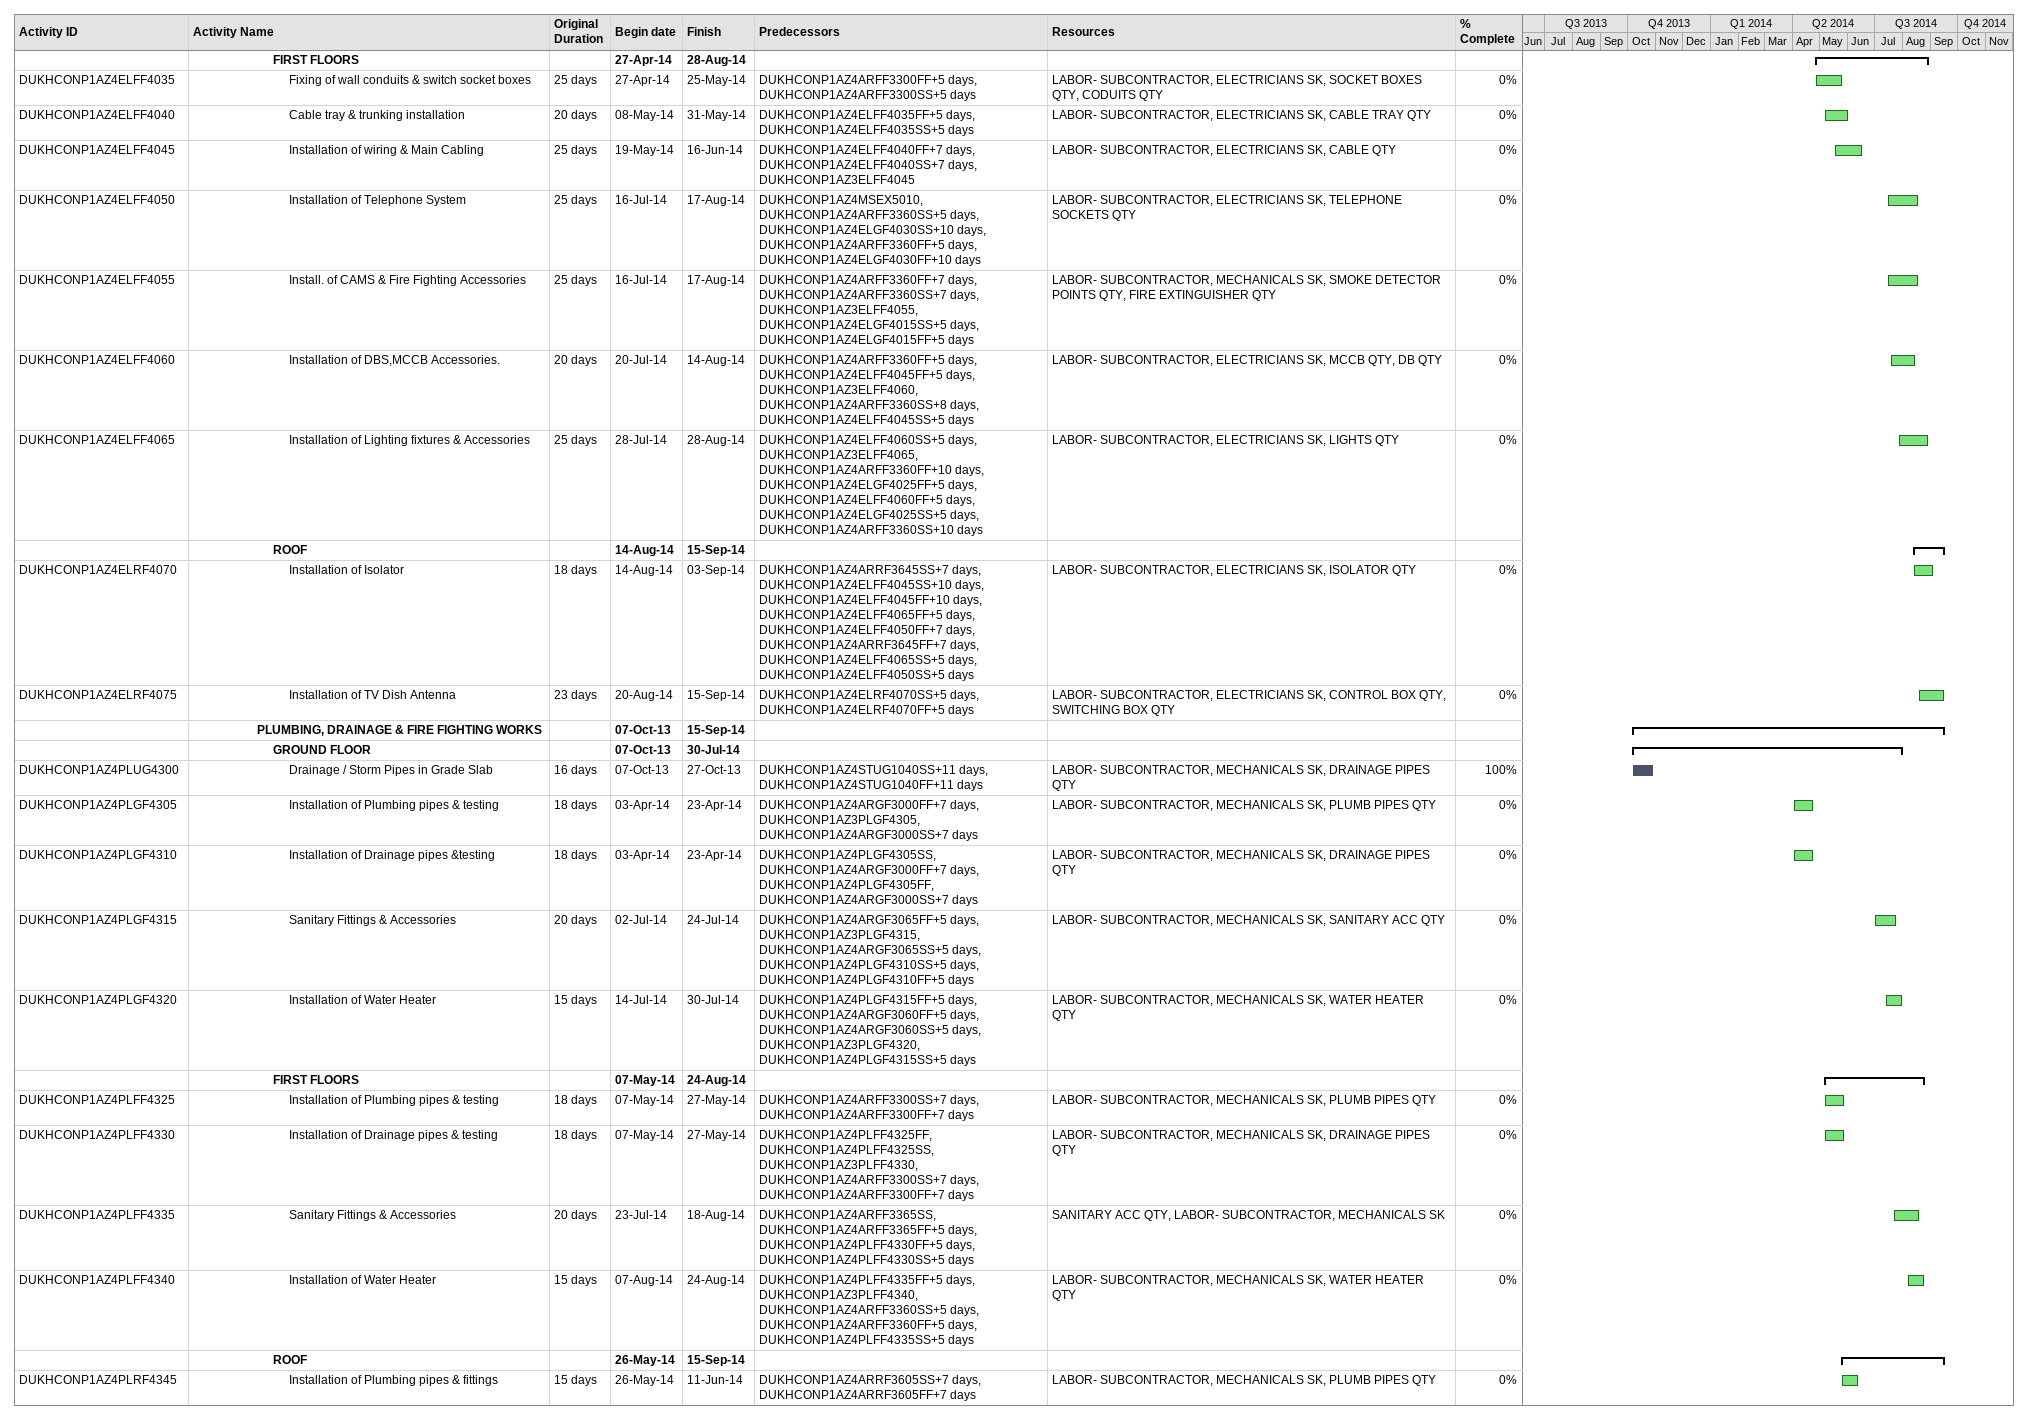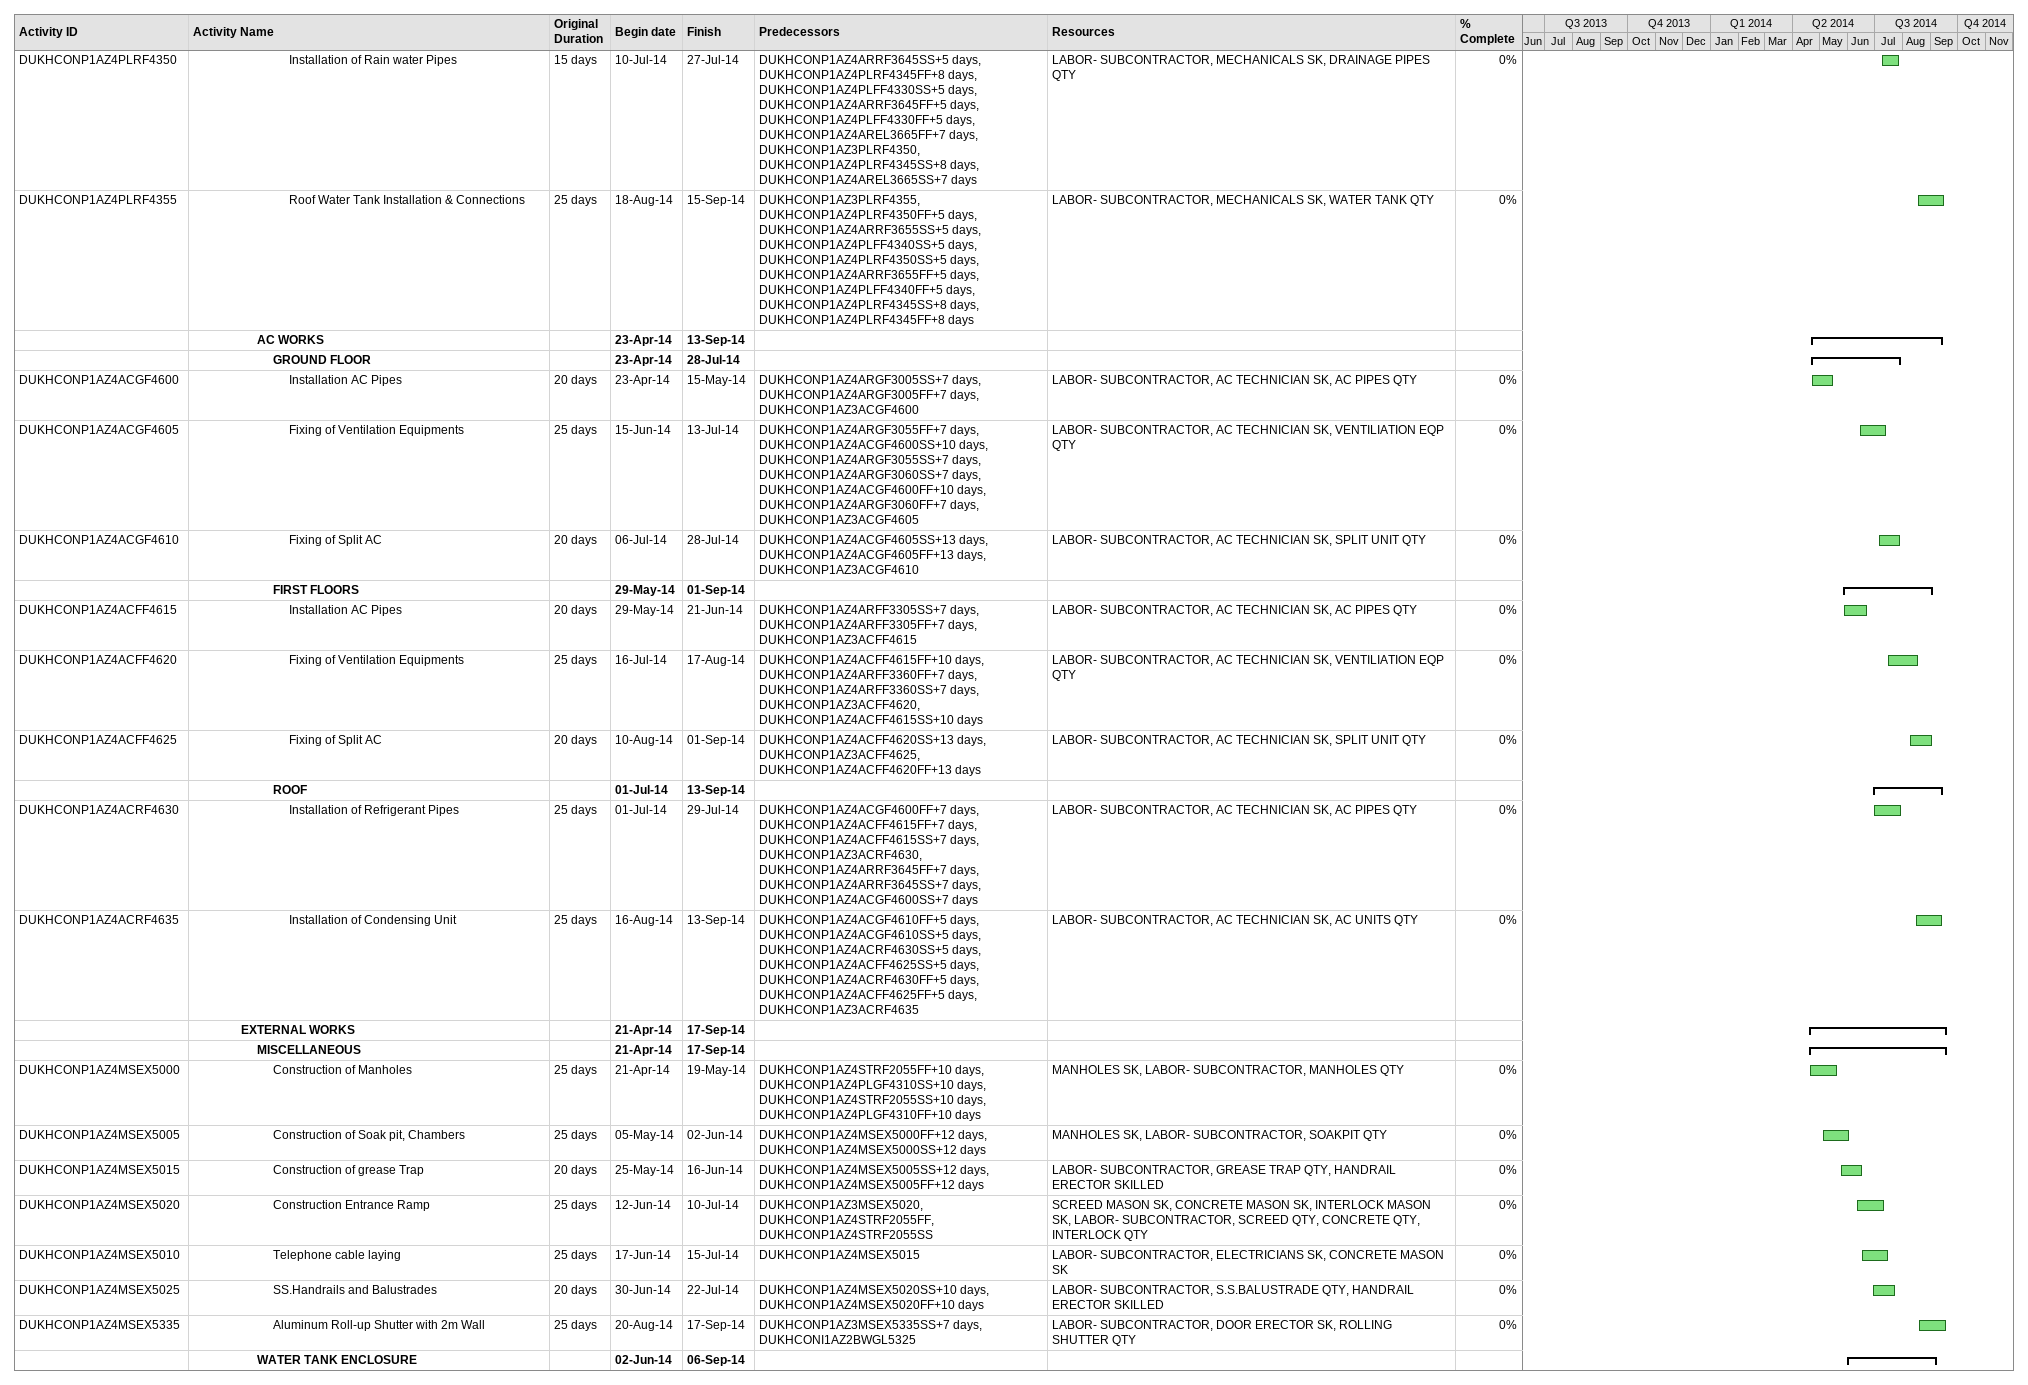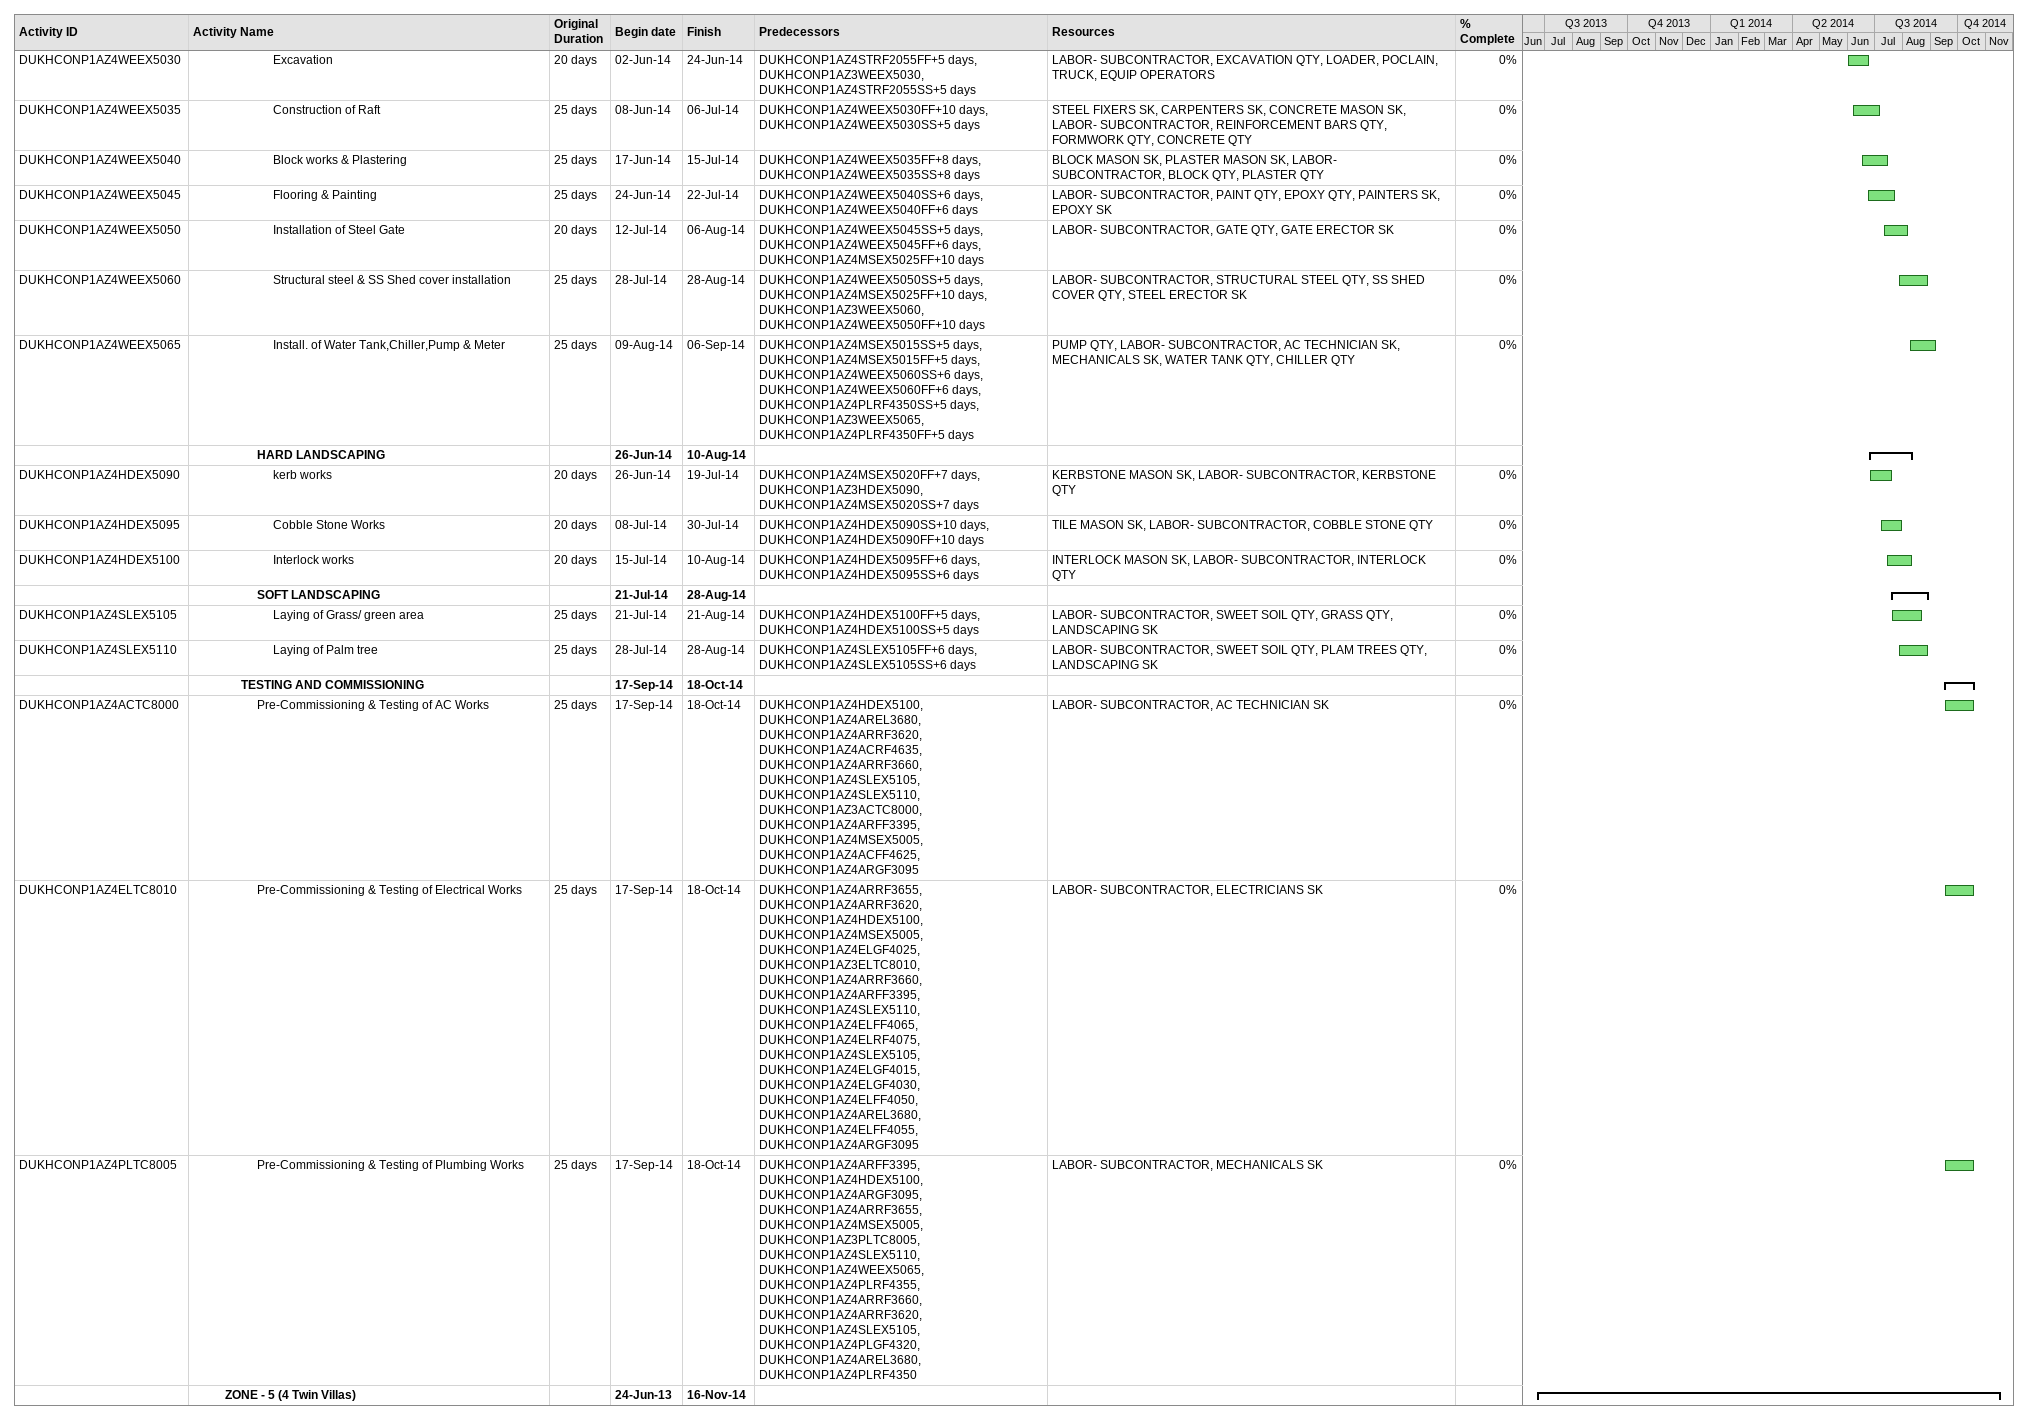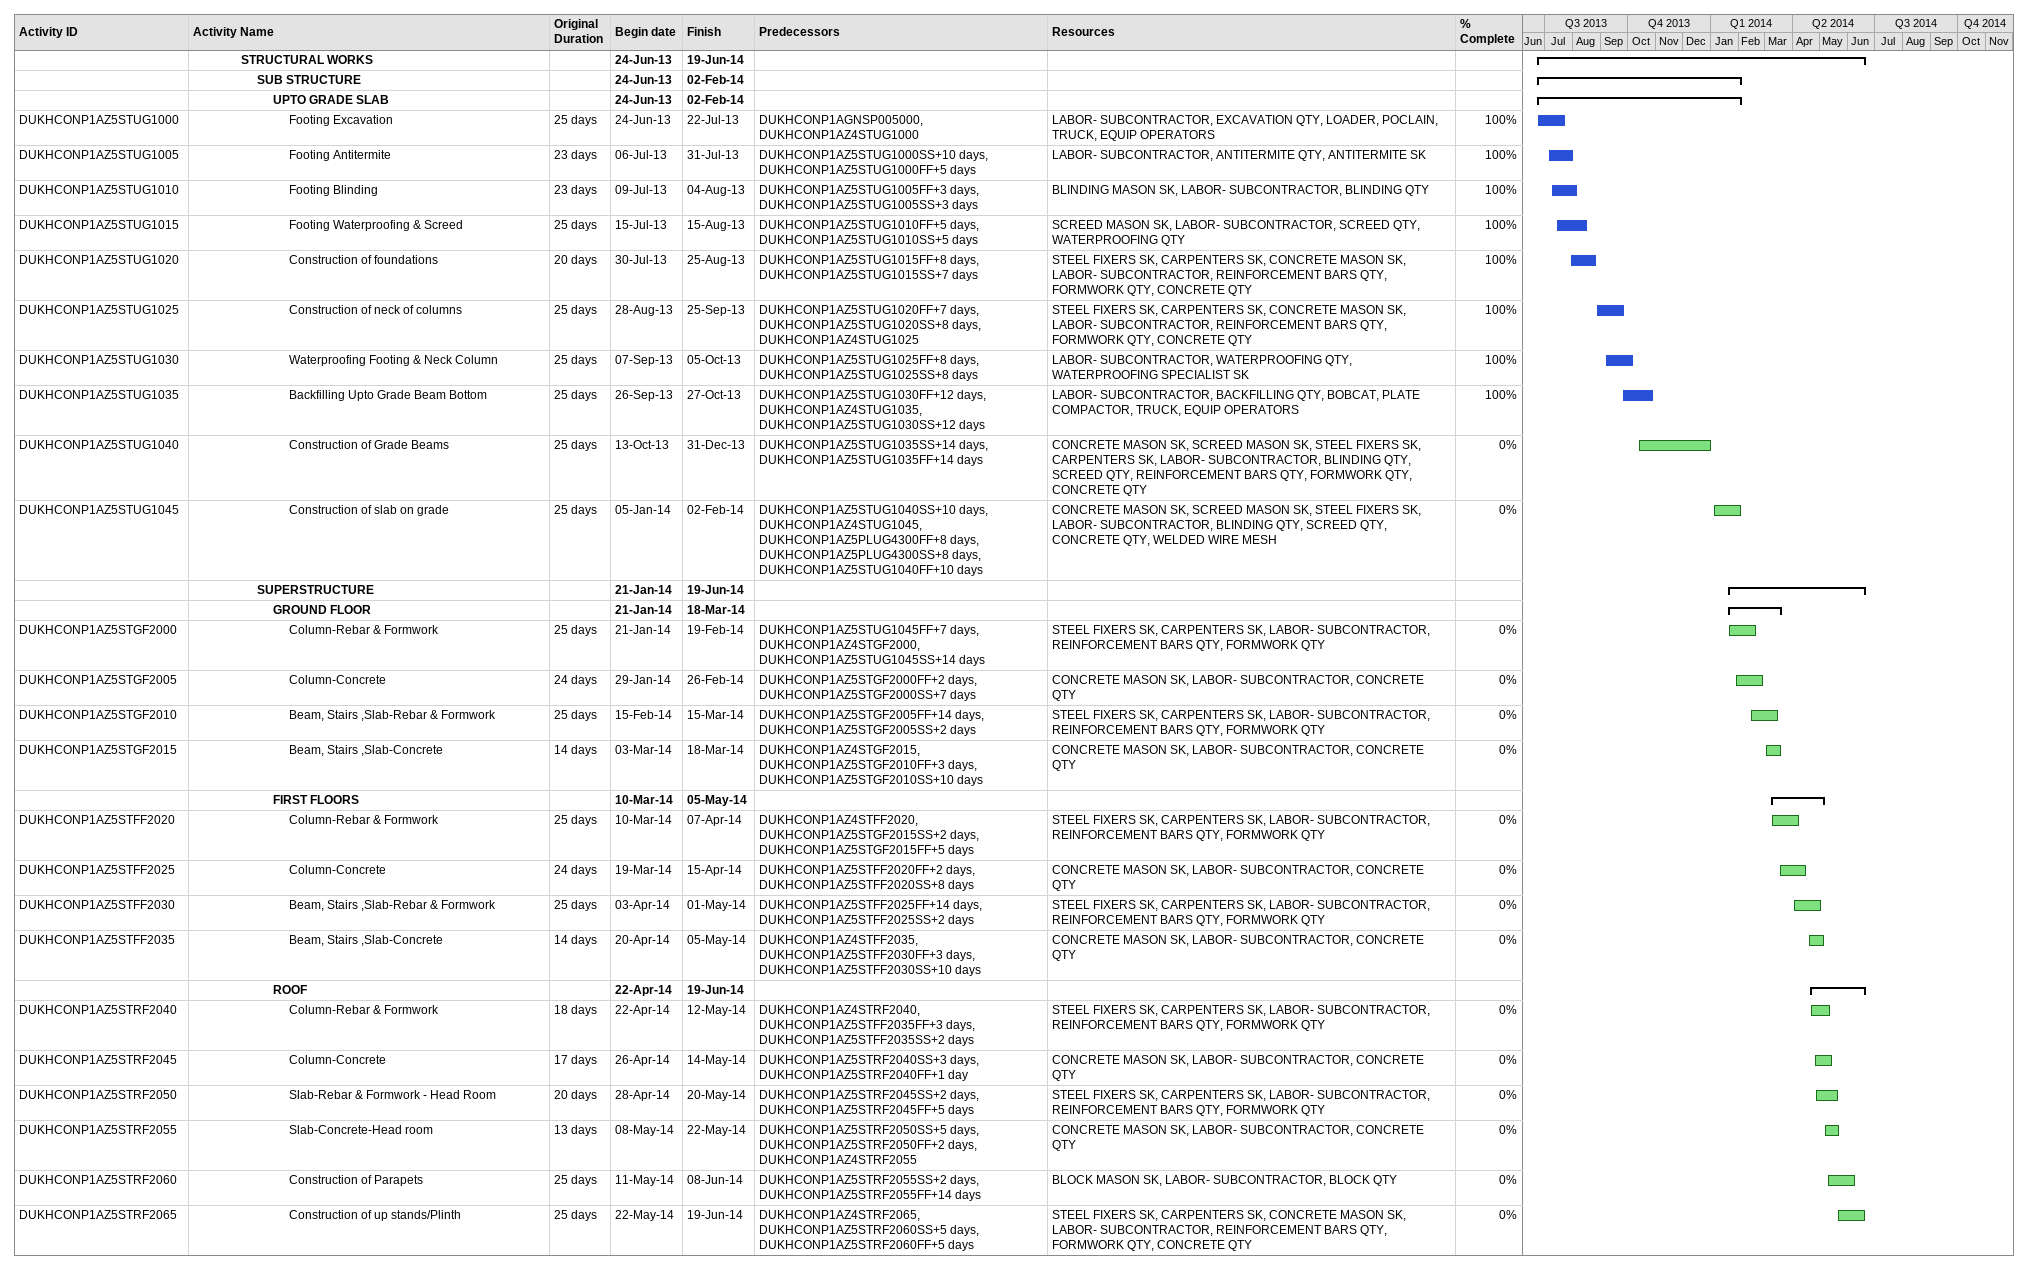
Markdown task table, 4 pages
| ID | Level | Task | Original duration | Start | Finish | Predecessors | Resources | % complete |
|---|---|---|---|---|---|---|---|---|
|  | 6 | **FIRST FLOORS** |  | 2014-04-27 | 2014-08-28 |  |  |  |
| DUKHCONP1AZ4ELFF4035 | 7 | Fixing of wall conduits & switch socket boxes | 25d | 2014-04-27 | 2014-05-25 | DUKHCONP1AZ4ARFF3300FF+5d, DUKHCONP1AZ4ARFF3300SS+5d | LABOR- SUBCONTRACTOR, ELECTRICIANS SK, SOCKET BOXES QTY, CODUITS QTY | 0 |
| DUKHCONP1AZ4ELFF4040 | 7 | Cable tray & trunking installation | 20d | 2014-05-08 | 2014-05-31 | DUKHCONP1AZ4ELFF4035FF+5d, DUKHCONP1AZ4ELFF4035SS+5d | LABOR- SUBCONTRACTOR, ELECTRICIANS SK, CABLE TRAY QTY | 0 |
| DUKHCONP1AZ4ELFF4045 | 7 | Installation of wiring & Main Cabling | 25d | 2014-05-19 | 2014-06-16 | DUKHCONP1AZ4ELFF4040FF+7d, DUKHCONP1AZ4ELFF4040SS+7d, DUKHCONP1AZ3ELFF4045 | LABOR- SUBCONTRACTOR, ELECTRICIANS SK, CABLE QTY | 0 |
| DUKHCONP1AZ4ELFF4050 | 7 | Installation of Telephone System | 25d | 2014-07-16 | 2014-08-17 | DUKHCONP1AZ4MSEX5010, DUKHCONP1AZ4ARFF3360SS+5d, DUKHCONP1AZ4ELGF4030SS+10d, DUKHCONP1AZ4ARFF3360FF+5d, DUKHCONP1AZ4ELGF4030FF+10d | LABOR- SUBCONTRACTOR, ELECTRICIANS SK, TELEPHONE SOCKETS QTY | 0 |
| DUKHCONP1AZ4ELFF4055 | 7 | Install. of CAMS & Fire Fighting Accessories | 25d | 2014-07-16 | 2014-08-17 | DUKHCONP1AZ4ARFF3360FF+7d, DUKHCONP1AZ4ARFF3360SS+7d, DUKHCONP1AZ3ELFF4055, DUKHCONP1AZ4ELGF4015SS+5d, DUKHCONP1AZ4ELGF4015FF+5d | LABOR- SUBCONTRACTOR, MECHANICALS SK, SMOKE DETECTOR POINTS QTY, FIRE EXTINGUISHER QTY | 0 |
| DUKHCONP1AZ4ELFF4060 | 7 | Installation of DBS,MCCB Accessories. | 20d | 2014-07-20 | 2014-08-14 | DUKHCONP1AZ4ARFF3360FF+5d, DUKHCONP1AZ4ELFF4045FF+5d, DUKHCONP1AZ3ELFF4060, DUKHCONP1AZ4ARFF3360SS+8d, DUKHCONP1AZ4ELFF4045SS+5d | LABOR- SUBCONTRACTOR, ELECTRICIANS SK, MCCB QTY, DB QTY | 0 |
| DUKHCONP1AZ4ELFF4065 | 7 | Installation of Lighting fixtures & Accessories | 25d | 2014-07-28 | 2014-08-28 | DUKHCONP1AZ4ELFF4060SS+5d, DUKHCONP1AZ3ELFF4065, DUKHCONP1AZ4ARFF3360FF+10d, DUKHCONP1AZ4ELGF4025FF+5d, DUKHCONP1AZ4ELFF4060FF+5d, DUKHCONP1AZ4ELGF4025SS+5d, DUKHCONP1AZ4ARFF3360SS+10d | LABOR- SUBCONTRACTOR, ELECTRICIANS SK, LIGHTS QTY | 0 |
|  | 6 | **ROOF** |  | 2014-08-14 | 2014-09-15 |  |  |  |
| DUKHCONP1AZ4ELRF4070 | 7 | Installation of Isolator | 18d | 2014-08-14 | 2014-09-03 | DUKHCONP1AZ4ARRF3645SS+7d, DUKHCONP1AZ4ELFF4045SS+10d, DUKHCONP1AZ4ELFF4045FF+10d, DUKHCONP1AZ4ELFF4065FF+5d, DUKHCONP1AZ4ELFF4050FF+7d, DUKHCONP1AZ4ARRF3645FF+7d, DUKHCONP1AZ4ELFF4065SS+5d, DUKHCONP1AZ4ELFF4050SS+5d | LABOR- SUBCONTRACTOR, ELECTRICIANS SK, ISOLATOR QTY | 0 |
| DUKHCONP1AZ4ELRF4075 | 7 | Installation of TV Dish Antenna | 23d | 2014-08-20 | 2014-09-15 | DUKHCONP1AZ4ELRF4070SS+5d, DUKHCONP1AZ4ELRF4070FF+5d | LABOR- SUBCONTRACTOR, ELECTRICIANS SK, CONTROL BOX QTY, SWITCHING BOX QTY | 0 |
|  | 5 | **PLUMBING, DRAINAGE & FIRE FIGHTING WORKS** |  | 2013-10-07 | 2014-09-15 |  |  |  |
|  | 6 | **GROUND FLOOR** |  | 2013-10-07 | 2014-07-30 |  |  |  |
| DUKHCONP1AZ4PLUG4300 | 7 | Drainage / Storm Pipes in Grade Slab | 16d | 2013-10-07 | 2013-10-27 | DUKHCONP1AZ4STUG1040SS+11d, DUKHCONP1AZ4STUG1040FF+11d | LABOR- SUBCONTRACTOR, MECHANICALS SK, DRAINAGE PIPES QTY | 100 |
| DUKHCONP1AZ4PLGF4305 | 7 | Installation of Plumbing pipes & testing | 18d | 2014-04-03 | 2014-04-23 | DUKHCONP1AZ4ARGF3000FF+7d, DUKHCONP1AZ3PLGF4305, DUKHCONP1AZ4ARGF3000SS+7d | LABOR- SUBCONTRACTOR, MECHANICALS SK, PLUMB PIPES QTY | 0 |
| DUKHCONP1AZ4PLGF4310 | 7 | Installation of Drainage pipes &testing | 18d | 2014-04-03 | 2014-04-23 | DUKHCONP1AZ4PLGF4305SS, DUKHCONP1AZ4ARGF3000FF+7d, DUKHCONP1AZ4PLGF4305FF, DUKHCONP1AZ4ARGF3000SS+7d | LABOR- SUBCONTRACTOR, MECHANICALS SK, DRAINAGE PIPES QTY | 0 |
| DUKHCONP1AZ4PLGF4315 | 7 | Sanitary Fittings & Accessories | 20d | 2014-07-02 | 2014-07-24 | DUKHCONP1AZ4ARGF3065FF+5d, DUKHCONP1AZ3PLGF4315, DUKHCONP1AZ4ARGF3065SS+5d, DUKHCONP1AZ4PLGF4310SS+5d, DUKHCONP1AZ4PLGF4310FF+5d | LABOR- SUBCONTRACTOR, MECHANICALS SK, SANITARY ACC QTY | 0 |
| DUKHCONP1AZ4PLGF4320 | 7 | Installation of Water Heater | 15d | 2014-07-14 | 2014-07-30 | DUKHCONP1AZ4PLGF4315FF+5d, DUKHCONP1AZ4ARGF3060FF+5d, DUKHCONP1AZ4ARGF3060SS+5d, DUKHCONP1AZ3PLGF4320, DUKHCONP1AZ4PLGF4315SS+5d | LABOR- SUBCONTRACTOR, MECHANICALS SK, WATER HEATER QTY | 0 |
|  | 6 | **FIRST FLOORS** |  | 2014-05-07 | 2014-08-24 |  |  |  |
| DUKHCONP1AZ4PLFF4325 | 7 | Installation of Plumbing pipes & testing | 18d | 2014-05-07 | 2014-05-27 | DUKHCONP1AZ4ARFF3300SS+7d, DUKHCONP1AZ4ARFF3300FF+7d | LABOR- SUBCONTRACTOR, MECHANICALS SK, PLUMB PIPES QTY | 0 |
| DUKHCONP1AZ4PLFF4330 | 7 | Installation of Drainage pipes & testing | 18d | 2014-05-07 | 2014-05-27 | DUKHCONP1AZ4PLFF4325FF, DUKHCONP1AZ4PLFF4325SS, DUKHCONP1AZ3PLFF4330, DUKHCONP1AZ4ARFF3300SS+7d, DUKHCONP1AZ4ARFF3300FF+7d | LABOR- SUBCONTRACTOR, MECHANICALS SK, DRAINAGE PIPES QTY | 0 |
| DUKHCONP1AZ4PLFF4335 | 7 | Sanitary Fittings & Accessories | 20d | 2014-07-23 | 2014-08-18 | DUKHCONP1AZ4ARFF3365SS, DUKHCONP1AZ4ARFF3365FF+5d, DUKHCONP1AZ4PLFF4330FF+5d, DUKHCONP1AZ4PLFF4330SS+5d | SANITARY ACC QTY, LABOR- SUBCONTRACTOR, MECHANICALS SK | 0 |
| DUKHCONP1AZ4PLFF4340 | 7 | Installation of Water Heater | 15d | 2014-08-07 | 2014-08-24 | DUKHCONP1AZ4PLFF4335FF+5d, DUKHCONP1AZ3PLFF4340, DUKHCONP1AZ4ARFF3360SS+5d, DUKHCONP1AZ4ARFF3360FF+5d, DUKHCONP1AZ4PLFF4335SS+5d | LABOR- SUBCONTRACTOR, MECHANICALS SK, WATER HEATER QTY | 0 |
|  | 6 | **ROOF** |  | 2014-05-26 | 2014-09-15 |  |  |  |
| DUKHCONP1AZ4PLRF4345 | 7 | Installation of Plumbing pipes & fittings | 15d | 2014-05-26 | 2014-06-11 | DUKHCONP1AZ4ARRF3605SS+7d, DUKHCONP1AZ4ARRF3605FF+7d | LABOR- SUBCONTRACTOR, MECHANICALS SK, PLUMB PIPES QTY | 0 |
| DUKHCONP1AZ4PLRF4350 | 7 | Installation of Rain water Pipes | 15d | 2014-07-10 | 2014-07-27 | DUKHCONP1AZ4ARRF3645SS+5d, DUKHCONP1AZ4PLRF4345FF+8d, DUKHCONP1AZ4PLFF4330SS+5d, DUKHCONP1AZ4ARRF3645FF+5d, DUKHCONP1AZ4PLFF4330FF+5d, DUKHCONP1AZ4AREL3665FF+7d, DUKHCONP1AZ3PLRF4350, DUKHCONP1AZ4PLRF4345SS+8d, DUKHCONP1AZ4AREL3665SS+7d | LABOR- SUBCONTRACTOR, MECHANICALS SK, DRAINAGE PIPES QTY | 0 |
| DUKHCONP1AZ4PLRF4355 | 7 | Roof Water Tank Installation & Connections | 25d | 2014-08-18 | 2014-09-15 | DUKHCONP1AZ3PLRF4355, DUKHCONP1AZ4PLRF4350FF+5d, DUKHCONP1AZ4ARRF3655SS+5d, DUKHCONP1AZ4PLFF4340SS+5d, DUKHCONP1AZ4PLRF4350SS+5d, DUKHCONP1AZ4ARRF3655FF+5d, DUKHCONP1AZ4PLFF4340FF+5d, DUKHCONP1AZ4PLRF4345SS+8d, DUKHCONP1AZ4PLRF4345FF+8d | LABOR- SUBCONTRACTOR, MECHANICALS SK, WATER TANK QTY | 0 |
|  | 5 | **AC WORKS** |  | 2014-04-23 | 2014-09-13 |  |  |  |
|  | 6 | **GROUND FLOOR** |  | 2014-04-23 | 2014-07-28 |  |  |  |
| DUKHCONP1AZ4ACGF4600 | 7 | Installation AC Pipes | 20d | 2014-04-23 | 2014-05-15 | DUKHCONP1AZ4ARGF3005SS+7d, DUKHCONP1AZ4ARGF3005FF+7d, DUKHCONP1AZ3ACGF4600 | LABOR- SUBCONTRACTOR, AC TECHNICIAN SK, AC PIPES QTY | 0 |
| DUKHCONP1AZ4ACGF4605 | 7 | Fixing of Ventilation Equipments | 25d | 2014-06-15 | 2014-07-13 | DUKHCONP1AZ4ARGF3055FF+7d, DUKHCONP1AZ4ACGF4600SS+10d, DUKHCONP1AZ4ARGF3055SS+7d, DUKHCONP1AZ4ARGF3060SS+7d, DUKHCONP1AZ4ACGF4600FF+10d, DUKHCONP1AZ4ARGF3060FF+7d, DUKHCONP1AZ3ACGF4605 | LABOR- SUBCONTRACTOR, AC TECHNICIAN SK, VENTILIATION EQP QTY | 0 |
| DUKHCONP1AZ4ACGF4610 | 7 | Fixing of Split AC | 20d | 2014-07-06 | 2014-07-28 | DUKHCONP1AZ4ACGF4605SS+13d, DUKHCONP1AZ4ACGF4605FF+13d, DUKHCONP1AZ3ACGF4610 | LABOR- SUBCONTRACTOR, AC TECHNICIAN SK, SPLIT UNIT QTY | 0 |
|  | 6 | **FIRST FLOORS** |  | 2014-05-29 | 2014-09-01 |  |  |  |
| DUKHCONP1AZ4ACFF4615 | 7 | Installation AC Pipes | 20d | 2014-05-29 | 2014-06-21 | DUKHCONP1AZ4ARFF3305SS+7d, DUKHCONP1AZ4ARFF3305FF+7d, DUKHCONP1AZ3ACFF4615 | LABOR- SUBCONTRACTOR, AC TECHNICIAN SK, AC PIPES QTY | 0 |
| DUKHCONP1AZ4ACFF4620 | 7 | Fixing of Ventilation Equipments | 25d | 2014-07-16 | 2014-08-17 | DUKHCONP1AZ4ACFF4615FF+10d, DUKHCONP1AZ4ARFF3360FF+7d, DUKHCONP1AZ4ARFF3360SS+7d, DUKHCONP1AZ3ACFF4620, DUKHCONP1AZ4ACFF4615SS+10d | LABOR- SUBCONTRACTOR, AC TECHNICIAN SK, VENTILIATION EQP QTY | 0 |
| DUKHCONP1AZ4ACFF4625 | 7 | Fixing of Split AC | 20d | 2014-08-10 | 2014-09-01 | DUKHCONP1AZ4ACFF4620SS+13d, DUKHCONP1AZ3ACFF4625, DUKHCONP1AZ4ACFF4620FF+13d | LABOR- SUBCONTRACTOR, AC TECHNICIAN SK, SPLIT UNIT QTY | 0 |
|  | 6 | **ROOF** |  | 2014-07-01 | 2014-09-13 |  |  |  |
| DUKHCONP1AZ4ACRF4630 | 7 | Installation of Refrigerant Pipes | 25d | 2014-07-01 | 2014-07-29 | DUKHCONP1AZ4ACGF4600FF+7d, DUKHCONP1AZ4ACFF4615FF+7d, DUKHCONP1AZ4ACFF4615SS+7d, DUKHCONP1AZ3ACRF4630, DUKHCONP1AZ4ARRF3645FF+7d, DUKHCONP1AZ4ARRF3645SS+7d, DUKHCONP1AZ4ACGF4600SS+7d | LABOR- SUBCONTRACTOR, AC TECHNICIAN SK, AC PIPES QTY | 0 |
| DUKHCONP1AZ4ACRF4635 | 7 | Installation of Condensing Unit | 25d | 2014-08-16 | 2014-09-13 | DUKHCONP1AZ4ACGF4610FF+5d, DUKHCONP1AZ4ACGF4610SS+5d, DUKHCONP1AZ4ACRF4630SS+5d, DUKHCONP1AZ4ACFF4625SS+5d, DUKHCONP1AZ4ACRF4630FF+5d, DUKHCONP1AZ4ACFF4625FF+5d, DUKHCONP1AZ3ACRF4635 | LABOR- SUBCONTRACTOR, AC TECHNICIAN SK, AC UNITS QTY | 0 |
|  | 4 | **EXTERNAL WORKS** |  | 2014-04-21 | 2014-09-17 |  |  |  |
|  | 5 | **MISCELLANEOUS** |  | 2014-04-21 | 2014-09-17 |  |  |  |
| DUKHCONP1AZ4MSEX5000 | 6 | Construction of Manholes | 25d | 2014-04-21 | 2014-05-19 | DUKHCONP1AZ4STRF2055FF+10d, DUKHCONP1AZ4PLGF4310SS+10d, DUKHCONP1AZ4STRF2055SS+10d, DUKHCONP1AZ4PLGF4310FF+10d | MANHOLES SK, LABOR- SUBCONTRACTOR, MANHOLES QTY | 0 |
| DUKHCONP1AZ4MSEX5005 | 6 | Construction of Soak pit, Chambers | 25d | 2014-05-05 | 2014-06-02 | DUKHCONP1AZ4MSEX5000FF+12d, DUKHCONP1AZ4MSEX5000SS+12d | MANHOLES SK, LABOR- SUBCONTRACTOR, SOAKPIT QTY | 0 |
| DUKHCONP1AZ4MSEX5015 | 6 | Construction of grease Trap | 20d | 2014-05-25 | 2014-06-16 | DUKHCONP1AZ4MSEX5005SS+12d, DUKHCONP1AZ4MSEX5005FF+12d | LABOR- SUBCONTRACTOR, GREASE TRAP QTY, HANDRAIL ERECTOR SKILLED | 0 |
| DUKHCONP1AZ4MSEX5020 | 6 | Construction Entrance Ramp | 25d | 2014-06-12 | 2014-07-10 | DUKHCONP1AZ3MSEX5020, DUKHCONP1AZ4STRF2055FF, DUKHCONP1AZ4STRF2055SS | SCREED MASON SK, CONCRETE MASON SK, INTERLOCK MASON SK, LABOR- SUBCONTRACTOR, SCREED QTY, CONCRETE QTY, INTERLOCK QTY | 0 |
| DUKHCONP1AZ4MSEX5010 | 6 | Telephone cable laying | 25d | 2014-06-17 | 2014-07-15 | DUKHCONP1AZ4MSEX5015 | LABOR- SUBCONTRACTOR, ELECTRICIANS SK, CONCRETE MASON SK | 0 |
| DUKHCONP1AZ4MSEX5025 | 6 | SS.Handrails and Balustrades | 20d | 2014-06-30 | 2014-07-22 | DUKHCONP1AZ4MSEX5020SS+10d, DUKHCONP1AZ4MSEX5020FF+10d | LABOR- SUBCONTRACTOR, S.S.BALUSTRADE QTY, HANDRAIL ERECTOR SKILLED | 0 |
| DUKHCONP1AZ4MSEX5335 | 6 | Aluminum Roll-up Shutter with 2m Wall | 25d | 2014-08-20 | 2014-09-17 | DUKHCONP1AZ3MSEX5335SS+7d, DUKHCONI1AZ2BWGL5325 | LABOR- SUBCONTRACTOR, DOOR ERECTOR SK, ROLLING SHUTTER QTY | 0 |
|  | 5 | **WATER TANK ENCLOSURE** |  | 2014-06-02 | 2014-09-06 |  |  |  |
| DUKHCONP1AZ4WEEX5030 | 6 | Excavation | 20d | 2014-06-02 | 2014-06-24 | DUKHCONP1AZ4STRF2055FF+5d, DUKHCONP1AZ3WEEX5030, DUKHCONP1AZ4STRF2055SS+5d | LABOR- SUBCONTRACTOR, EXCAVATION QTY, LOADER, POCLAIN, TRUCK, EQUIP OPERATORS | 0 |
| DUKHCONP1AZ4WEEX5035 | 6 | Construction of Raft | 25d | 2014-06-08 | 2014-07-06 | DUKHCONP1AZ4WEEX5030FF+10d, DUKHCONP1AZ4WEEX5030SS+5d | STEEL FIXERS SK, CARPENTERS SK, CONCRETE MASON SK, LABOR- SUBCONTRACTOR, REINFORCEMENT BARS QTY, FORMWORK QTY, CONCRETE QTY | 0 |
| DUKHCONP1AZ4WEEX5040 | 6 | Block works & Plastering | 25d | 2014-06-17 | 2014-07-15 | DUKHCONP1AZ4WEEX5035FF+8d, DUKHCONP1AZ4WEEX5035SS+8d | BLOCK MASON SK, PLASTER MASON SK, LABOR- SUBCONTRACTOR, BLOCK QTY, PLASTER QTY | 0 |
| DUKHCONP1AZ4WEEX5045 | 6 | Flooring & Painting | 25d | 2014-06-24 | 2014-07-22 | DUKHCONP1AZ4WEEX5040SS+6d, DUKHCONP1AZ4WEEX5040FF+6d | LABOR- SUBCONTRACTOR, PAINT QTY, EPOXY QTY, PAINTERS SK, EPOXY SK | 0 |
| DUKHCONP1AZ4WEEX5050 | 6 | Installation of Steel Gate | 20d | 2014-07-12 | 2014-08-06 | DUKHCONP1AZ4WEEX5045SS+5d, DUKHCONP1AZ4WEEX5045FF+6d, DUKHCONP1AZ4MSEX5025FF+10d | LABOR- SUBCONTRACTOR, GATE QTY, GATE ERECTOR SK | 0 |
| DUKHCONP1AZ4WEEX5060 | 6 | Structural steel & SS Shed cover installation | 25d | 2014-07-28 | 2014-08-28 | DUKHCONP1AZ4WEEX5050SS+5d, DUKHCONP1AZ4MSEX5025FF+10d, DUKHCONP1AZ3WEEX5060, DUKHCONP1AZ4WEEX5050FF+10d | LABOR- SUBCONTRACTOR, STRUCTURAL STEEL QTY, SS SHED COVER QTY, STEEL ERECTOR SK | 0 |
| DUKHCONP1AZ4WEEX5065 | 6 | Install. of Water Tank,Chiller,Pump & Meter | 25d | 2014-08-09 | 2014-09-06 | DUKHCONP1AZ4MSEX5015SS+5d, DUKHCONP1AZ4MSEX5015FF+5d, DUKHCONP1AZ4WEEX5060SS+6d, DUKHCONP1AZ4WEEX5060FF+6d, DUKHCONP1AZ4PLRF4350SS+5d, DUKHCONP1AZ3WEEX5065, DUKHCONP1AZ4PLRF4350FF+5d | PUMP QTY, LABOR- SUBCONTRACTOR, AC TECHNICIAN SK, MECHANICALS SK, WATER TANK QTY, CHILLER QTY | 0 |
|  | 5 | **HARD LANDSCAPING** |  | 2014-06-26 | 2014-08-10 |  |  |  |
| DUKHCONP1AZ4HDEX5090 | 6 | kerb works | 20d | 2014-06-26 | 2014-07-19 | DUKHCONP1AZ4MSEX5020FF+7d, DUKHCONP1AZ3HDEX5090, DUKHCONP1AZ4MSEX5020SS+7d | KERBSTONE MASON SK, LABOR- SUBCONTRACTOR, KERBSTONE QTY | 0 |
| DUKHCONP1AZ4HDEX5095 | 6 | Cobble Stone Works | 20d | 2014-07-08 | 2014-07-30 | DUKHCONP1AZ4HDEX5090SS+10d, DUKHCONP1AZ4HDEX5090FF+10d | TILE MASON SK, LABOR- SUBCONTRACTOR, COBBLE STONE QTY | 0 |
| DUKHCONP1AZ4HDEX5100 | 6 | Interlock works | 20d | 2014-07-15 | 2014-08-10 | DUKHCONP1AZ4HDEX5095FF+6d, DUKHCONP1AZ4HDEX5095SS+6d | INTERLOCK MASON SK, LABOR- SUBCONTRACTOR, INTERLOCK QTY | 0 |
|  | 5 | **SOFT LANDSCAPING** |  | 2014-07-21 | 2014-08-28 |  |  |  |
| DUKHCONP1AZ4SLEX5105 | 6 | Laying of Grass/ green area | 25d | 2014-07-21 | 2014-08-21 | DUKHCONP1AZ4HDEX5100FF+5d, DUKHCONP1AZ4HDEX5100SS+5d | LABOR- SUBCONTRACTOR, SWEET SOIL QTY, GRASS QTY, LANDSCAPING SK | 0 |
| DUKHCONP1AZ4SLEX5110 | 6 | Laying of Palm tree | 25d | 2014-07-28 | 2014-08-28 | DUKHCONP1AZ4SLEX5105FF+6d, DUKHCONP1AZ4SLEX5105SS+6d | LABOR- SUBCONTRACTOR, SWEET SOIL QTY, PLAM TREES QTY, LANDSCAPING SK | 0 |
|  | 4 | **TESTING AND COMMISSIONING** |  | 2014-09-17 | 2014-10-18 |  |  |  |
| DUKHCONP1AZ4ACTC8000 | 5 | Pre-Commissioning & Testing of AC Works | 25d | 2014-09-17 | 2014-10-18 | DUKHCONP1AZ4HDEX5100, DUKHCONP1AZ4AREL3680, DUKHCONP1AZ4ARRF3620, DUKHCONP1AZ4ACRF4635, DUKHCONP1AZ4ARRF3660, DUKHCONP1AZ4SLEX5105, DUKHCONP1AZ4SLEX5110, DUKHCONP1AZ3ACTC8000, DUKHCONP1AZ4ARFF3395, DUKHCONP1AZ4MSEX5005, DUKHCONP1AZ4ACFF4625, DUKHCONP1AZ4ARGF3095 | LABOR- SUBCONTRACTOR, AC TECHNICIAN SK | 0 |
| DUKHCONP1AZ4ELTC8010 | 5 | Pre-Commissioning & Testing of Electrical Works | 25d | 2014-09-17 | 2014-10-18 | DUKHCONP1AZ4ARRF3655, DUKHCONP1AZ4ARRF3620, DUKHCONP1AZ4HDEX5100, DUKHCONP1AZ4MSEX5005, DUKHCONP1AZ4ELGF4025, DUKHCONP1AZ3ELTC8010, DUKHCONP1AZ4ARRF3660, DUKHCONP1AZ4ARFF3395, DUKHCONP1AZ4SLEX5110, DUKHCONP1AZ4ELFF4065, DUKHCONP1AZ4ELRF4075, DUKHCONP1AZ4SLEX5105, DUKHCONP1AZ4ELGF4015, DUKHCONP1AZ4ELGF4030, DUKHCONP1AZ4ELFF4050, DUKHCONP1AZ4AREL3680, DUKHCONP1AZ4ELFF4055, DUKHCONP1AZ4ARGF3095 | LABOR- SUBCONTRACTOR, ELECTRICIANS SK | 0 |
| DUKHCONP1AZ4PLTC8005 | 5 | Pre-Commissioning & Testing of Plumbing Works | 25d | 2014-09-17 | 2014-10-18 | DUKHCONP1AZ4ARFF3395, DUKHCONP1AZ4HDEX5100, DUKHCONP1AZ4ARGF3095, DUKHCONP1AZ4ARRF3655, DUKHCONP1AZ4MSEX5005, DUKHCONP1AZ3PLTC8005, DUKHCONP1AZ4SLEX5110, DUKHCONP1AZ4WEEX5065, DUKHCONP1AZ4PLRF4355, DUKHCONP1AZ4ARRF3660, DUKHCONP1AZ4ARRF3620, DUKHCONP1AZ4SLEX5105, DUKHCONP1AZ4PLGF4320, DUKHCONP1AZ4AREL3680, DUKHCONP1AZ4PLRF4350 | LABOR- SUBCONTRACTOR, MECHANICALS SK | 0 |
|  | 3 | **ZONE - 5 (4 Twin Villas)** |  | 2013-06-24 | 2014-11-16 |  |  |  |
|  | 4 | **STRUCTURAL WORKS** |  | 2013-06-24 | 2014-06-19 |  |  |  |
|  | 5 | **SUB STRUCTURE** |  | 2013-06-24 | 2014-02-02 |  |  |  |
|  | 6 | **UPTO GRADE SLAB** |  | 2013-06-24 | 2014-02-02 |  |  |  |
| DUKHCONP1AZ5STUG1000 | 7 | Footing Excavation | 25d | 2013-06-24 | 2013-07-22 | DUKHCONP1AGNSP005000, DUKHCONP1AZ4STUG1000 | LABOR- SUBCONTRACTOR, EXCAVATION QTY, LOADER, POCLAIN, TRUCK, EQUIP OPERATORS | 100 |
| DUKHCONP1AZ5STUG1005 | 7 | Footing Antitermite | 23d | 2013-07-06 | 2013-07-31 | DUKHCONP1AZ5STUG1000SS+10d, DUKHCONP1AZ5STUG1000FF+5d | LABOR- SUBCONTRACTOR, ANTITERMITE QTY, ANTITERMITE SK | 100 |
| DUKHCONP1AZ5STUG1010 | 7 | Footing Blinding | 23d | 2013-07-09 | 2013-08-04 | DUKHCONP1AZ5STUG1005FF+3d, DUKHCONP1AZ5STUG1005SS+3d | BLINDING MASON SK, LABOR- SUBCONTRACTOR, BLINDING QTY | 100 |
| DUKHCONP1AZ5STUG1015 | 7 | Footing Waterproofing & Screed | 25d | 2013-07-15 | 2013-08-15 | DUKHCONP1AZ5STUG1010FF+5d, DUKHCONP1AZ5STUG1010SS+5d | SCREED MASON SK, LABOR- SUBCONTRACTOR, SCREED QTY, WATERPROOFING QTY | 100 |
| DUKHCONP1AZ5STUG1020 | 7 | Construction of foundations | 20d | 2013-07-30 | 2013-08-25 | DUKHCONP1AZ5STUG1015FF+8d, DUKHCONP1AZ5STUG1015SS+7d | STEEL FIXERS SK, CARPENTERS SK, CONCRETE MASON SK, LABOR- SUBCONTRACTOR, REINFORCEMENT BARS QTY, FORMWORK QTY, CONCRETE QTY | 100 |
| DUKHCONP1AZ5STUG1025 | 7 | Construction of neck of columns | 25d | 2013-08-28 | 2013-09-25 | DUKHCONP1AZ5STUG1020FF+7d, DUKHCONP1AZ5STUG1020SS+8d, DUKHCONP1AZ4STUG1025 | STEEL FIXERS SK, CARPENTERS SK, CONCRETE MASON SK, LABOR- SUBCONTRACTOR, REINFORCEMENT BARS QTY, FORMWORK QTY, CONCRETE QTY | 100 |
| DUKHCONP1AZ5STUG1030 | 7 | Waterproofing Footing & Neck Column | 25d | 2013-09-07 | 2013-10-05 | DUKHCONP1AZ5STUG1025FF+8d, DUKHCONP1AZ5STUG1025SS+8d | LABOR- SUBCONTRACTOR, WATERPROOFING QTY, WATERPROOFING SPECIALIST SK | 100 |
| DUKHCONP1AZ5STUG1035 | 7 | Backfilling Upto Grade Beam Bottom | 25d | 2013-09-26 | 2013-10-27 | DUKHCONP1AZ5STUG1030FF+12d, DUKHCONP1AZ4STUG1035, DUKHCONP1AZ5STUG1030SS+12d | LABOR- SUBCONTRACTOR, BACKFILLING QTY, BOBCAT, PLATE COMPACTOR, TRUCK, EQUIP OPERATORS | 100 |
| DUKHCONP1AZ5STUG1040 | 7 | Construction of Grade Beams | 25d | 2013-10-13 | 2013-12-31 | DUKHCONP1AZ5STUG1035SS+14d, DUKHCONP1AZ5STUG1035FF+14d | CONCRETE MASON SK, SCREED MASON SK, STEEL FIXERS SK, CARPENTERS SK, LABOR- SUBCONTRACTOR, BLINDING QTY, SCREED QTY, REINFORCEMENT BARS QTY, FORMWORK QTY, CONCRETE QTY | 0 |
| DUKHCONP1AZ5STUG1045 | 7 | Construction of slab on grade | 25d | 2014-01-05 | 2014-02-02 | DUKHCONP1AZ5STUG1040SS+10d, DUKHCONP1AZ4STUG1045, DUKHCONP1AZ5PLUG4300FF+8d, DUKHCONP1AZ5PLUG4300SS+8d, DUKHCONP1AZ5STUG1040FF+10d | CONCRETE MASON SK, SCREED MASON SK, STEEL FIXERS SK, LABOR- SUBCONTRACTOR, BLINDING QTY, SCREED QTY, CONCRETE QTY, WELDED WIRE MESH | 0 |
|  | 5 | **SUPERSTRUCTURE** |  | 2014-01-21 | 2014-06-19 |  |  |  |
|  | 6 | **GROUND FLOOR** |  | 2014-01-21 | 2014-03-18 |  |  |  |
| DUKHCONP1AZ5STGF2000 | 7 | Column-Rebar & Formwork | 25d | 2014-01-21 | 2014-02-19 | DUKHCONP1AZ5STUG1045FF+7d, DUKHCONP1AZ4STGF2000, DUKHCONP1AZ5STUG1045SS+14d | STEEL FIXERS SK, CARPENTERS SK, LABOR- SUBCONTRACTOR, REINFORCEMENT BARS QTY, FORMWORK QTY | 0 |
| DUKHCONP1AZ5STGF2005 | 7 | Column-Concrete | 24d | 2014-01-29 | 2014-02-26 | DUKHCONP1AZ5STGF2000FF+2d, DUKHCONP1AZ5STGF2000SS+7d | CONCRETE MASON SK, LABOR- SUBCONTRACTOR, CONCRETE QTY | 0 |
| DUKHCONP1AZ5STGF2010 | 7 | Beam, Stairs ,Slab-Rebar & Formwork | 25d | 2014-02-15 | 2014-03-15 | DUKHCONP1AZ5STGF2005FF+14d, DUKHCONP1AZ5STGF2005SS+2d | STEEL FIXERS SK, CARPENTERS SK, LABOR- SUBCONTRACTOR, REINFORCEMENT BARS QTY, FORMWORK QTY | 0 |
| DUKHCONP1AZ5STGF2015 | 7 | Beam, Stairs ,Slab-Concrete | 14d | 2014-03-03 | 2014-03-18 | DUKHCONP1AZ4STGF2015, DUKHCONP1AZ5STGF2010FF+3d, DUKHCONP1AZ5STGF2010SS+10d | CONCRETE MASON SK, LABOR- SUBCONTRACTOR, CONCRETE QTY | 0 |
|  | 6 | **FIRST FLOORS** |  | 2014-03-10 | 2014-05-05 |  |  |  |
| DUKHCONP1AZ5STFF2020 | 7 | Column-Rebar & Formwork | 25d | 2014-03-10 | 2014-04-07 | DUKHCONP1AZ4STFF2020, DUKHCONP1AZ5STGF2015SS+2d, DUKHCONP1AZ5STGF2015FF+5d | STEEL FIXERS SK, CARPENTERS SK, LABOR- SUBCONTRACTOR, REINFORCEMENT BARS QTY, FORMWORK QTY | 0 |
| DUKHCONP1AZ5STFF2025 | 7 | Column-Concrete | 24d | 2014-03-19 | 2014-04-15 | DUKHCONP1AZ5STFF2020FF+2d, DUKHCONP1AZ5STFF2020SS+8d | CONCRETE MASON SK, LABOR- SUBCONTRACTOR, CONCRETE QTY | 0 |
| DUKHCONP1AZ5STFF2030 | 7 | Beam, Stairs ,Slab-Rebar & Formwork | 25d | 2014-04-03 | 2014-05-01 | DUKHCONP1AZ5STFF2025FF+14d, DUKHCONP1AZ5STFF2025SS+2d | STEEL FIXERS SK, CARPENTERS SK, LABOR- SUBCONTRACTOR, REINFORCEMENT BARS QTY, FORMWORK QTY | 0 |
| DUKHCONP1AZ5STFF2035 | 7 | Beam, Stairs ,Slab-Concrete | 14d | 2014-04-20 | 2014-05-05 | DUKHCONP1AZ4STFF2035, DUKHCONP1AZ5STFF2030FF+3d, DUKHCONP1AZ5STFF2030SS+10d | CONCRETE MASON SK, LABOR- SUBCONTRACTOR, CONCRETE QTY | 0 |
|  | 6 | **ROOF** |  | 2014-04-22 | 2014-06-19 |  |  |  |
| DUKHCONP1AZ5STRF2040 | 7 | Column-Rebar & Formwork | 18d | 2014-04-22 | 2014-05-12 | DUKHCONP1AZ4STRF2040, DUKHCONP1AZ5STFF2035FF+3d, DUKHCONP1AZ5STFF2035SS+2d | STEEL FIXERS SK, CARPENTERS SK, LABOR- SUBCONTRACTOR, REINFORCEMENT BARS QTY, FORMWORK QTY | 0 |
| DUKHCONP1AZ5STRF2045 | 7 | Column-Concrete | 17d | 2014-04-26 | 2014-05-14 | DUKHCONP1AZ5STRF2040SS+3d, DUKHCONP1AZ5STRF2040FF+1d | CONCRETE MASON SK, LABOR- SUBCONTRACTOR, CONCRETE QTY | 0 |
| DUKHCONP1AZ5STRF2050 | 7 | Slab-Rebar & Formwork - Head Room | 20d | 2014-04-28 | 2014-05-20 | DUKHCONP1AZ5STRF2045SS+2d, DUKHCONP1AZ5STRF2045FF+5d | STEEL FIXERS SK, CARPENTERS SK, LABOR- SUBCONTRACTOR, REINFORCEMENT BARS QTY, FORMWORK QTY | 0 |
| DUKHCONP1AZ5STRF2055 | 7 | Slab-Concrete-Head room | 13d | 2014-05-08 | 2014-05-22 | DUKHCONP1AZ5STRF2050SS+5d, DUKHCONP1AZ5STRF2050FF+2d, DUKHCONP1AZ4STRF2055 | CONCRETE MASON SK, LABOR- SUBCONTRACTOR, CONCRETE QTY | 0 |
| DUKHCONP1AZ5STRF2060 | 7 | Construction of Parapets | 25d | 2014-05-11 | 2014-06-08 | DUKHCONP1AZ5STRF2055SS+2d, DUKHCONP1AZ5STRF2055FF+14d | BLOCK MASON SK, LABOR- SUBCONTRACTOR, BLOCK QTY | 0 |
| DUKHCONP1AZ5STRF2065 | 7 | Construction of up stands/Plinth | 25d | 2014-05-22 | 2014-06-19 | DUKHCONP1AZ4STRF2065, DUKHCONP1AZ5STRF2060SS+5d, DUKHCONP1AZ5STRF2060FF+5d | STEEL FIXERS SK, CARPENTERS SK, CONCRETE MASON SK, LABOR- SUBCONTRACTOR, REINFORCEMENT BARS QTY, FORMWORK QTY, CONCRETE QTY | 0 |
